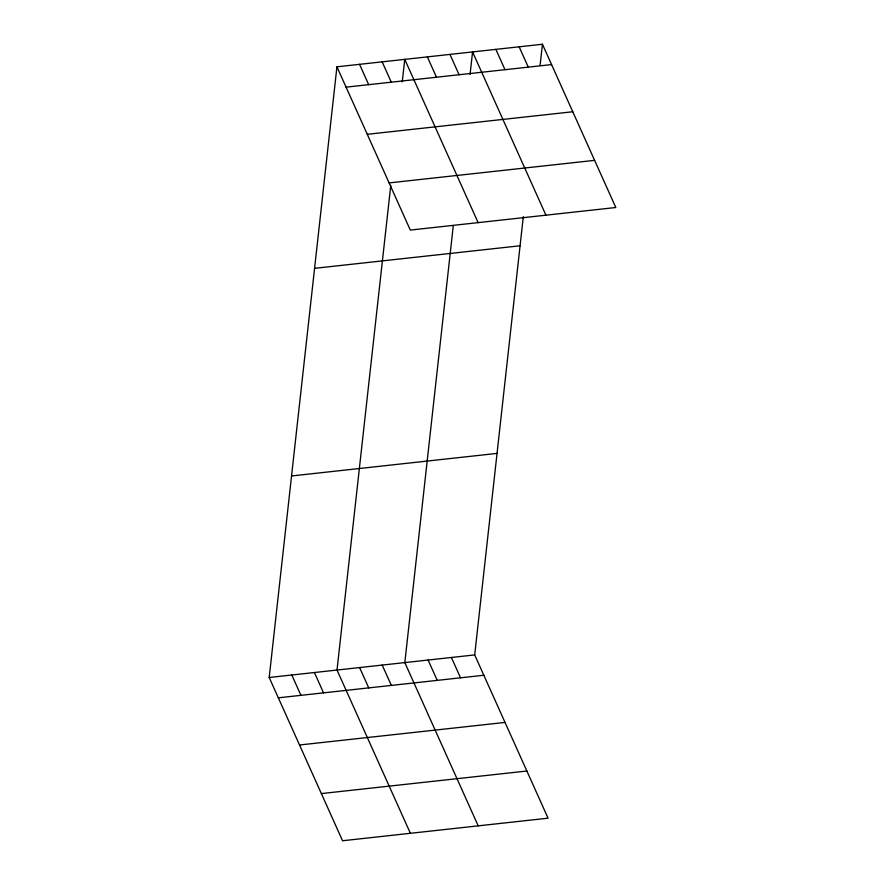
<?xml version="1.0" encoding="UTF-8"?>
<svg xmlns="http://www.w3.org/2000/svg" width="885" height="885" viewBox="0 0 885 885"><rect width="100%" height="100%" fill="white"/><g stroke="black" fill="none" stroke-linecap="round" stroke-linejoin="round"><path stroke-width="1.33" d="M523.312 216.604L474.692 654.922L548.069 818.183L342.561 840.75L269.195 677.49L336.931 66.817L542.439 44.25L615.805 207.51L410.308 230.078L336.931 66.817M390.783 185.319L337.008 670.045L410.386 833.305M402.255 81.907L404.755 59.372L478.121 222.633M453.297 225.598L404.821 662.6L478.199 825.86M470.068 74.462L472.568 51.916L545.934 215.188M540.082 65.468L542.439 44.25M346.079 87.15L551.576 64.583M367.275 134.31L572.772 111.753M389.112 182.907L594.609 160.351M314.584 268.332L520.081 245.776M291.552 475.964L497.049 453.397M269.195 677.49L474.692 654.922M278.332 697.822L483.829 675.255M299.528 744.993L505.025 722.425M321.366 793.579L526.863 771.023M519.141 46.805L528.279 67.138M495.854 49.361L504.992 69.694M449.956 54.405L459.094 74.738M427.355 56.883L436.493 77.216M382.143 61.85L391.281 82.183M359.542 64.328L368.68 84.661M451.405 657.478L460.543 677.81M428.108 660.044L437.245 680.377M382.22 665.077L391.358 685.41M359.609 667.556L368.746 687.899M314.407 672.523L323.545 692.855M291.796 675.001L300.933 695.344"/></g></svg>
